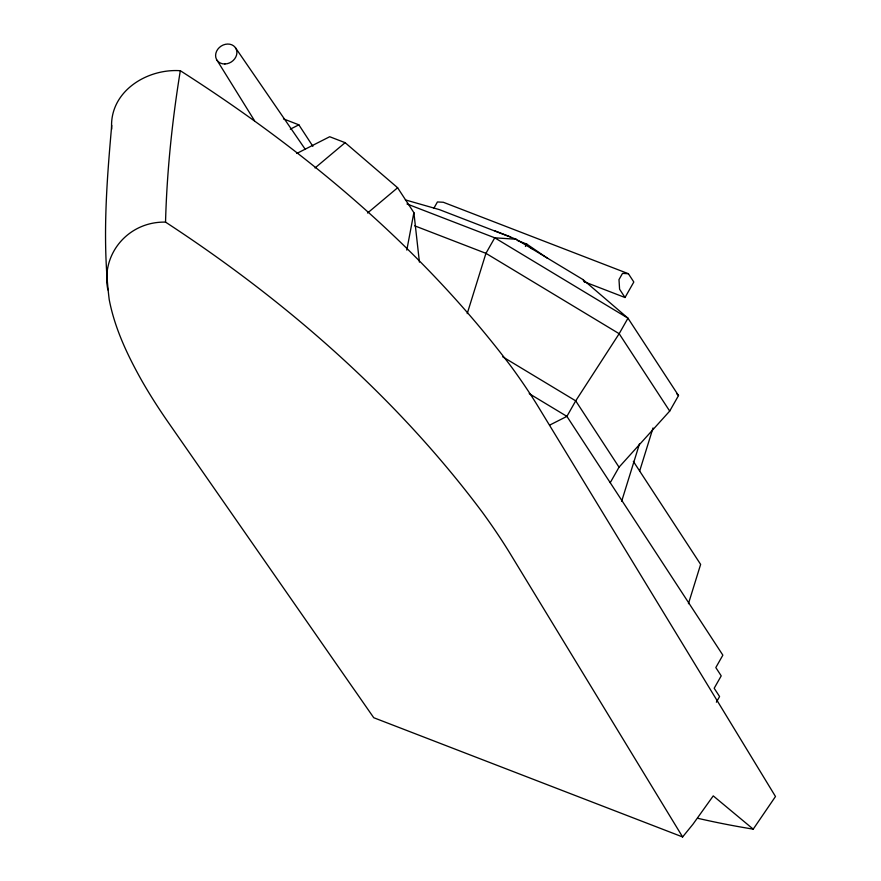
<?xml version="1.0" encoding="UTF-8"?>
<svg xmlns="http://www.w3.org/2000/svg" width="881" height="881" viewBox="0 0 881 881"><rect width="100%" height="100%" fill="white"/><g stroke="black" fill="none" stroke-linecap="round" stroke-linejoin="round"><path stroke-width="1.32" d="M111.7 129.144C108.892 91.943 146.543 68.388 180.319 70.711C305.2 150.442 421.074 247.473 510.793 366.055A994.484 275.786 29.6 0 1 538.687 407.463L775.489 796.512L753.222 829.142A958.264 810.641 -33.2 0 1 697.675 818.273M111.722 125.344C106.546 183.16 102.163 241.669 109.2 299.507C114.717 328.393 127.525 355.274 141.841 380.757A1074.402 297.943 29.6 0 0 167.544 421.316L373.742 717.718L682.61 836.95L692.973 824.22L713.247 795.884L753.222 829.142M406.802 250.105L413.883 212.629L397.628 187.752L345.132 142.678L329.703 136.731L296.776 153.448M467.216 313.614L485.938 253.332L494.748 237.815L516.101 239.236L582.98 279.574L627.977 318.184L678.524 395.569L669.703 411.086L619.035 467.183L610.225 482.7M621.667 501.245L639.573 443.584M639.606 471.203L653.03 427.957M688.435 603.716L700.637 564.402L633.34 461.358M433.915 208.158L437.439 201.947L443.33 202.267L628.406 273.716L633.824 282.008L625.014 297.514L584.147 281.744M525.428 246.449L526.772 244.092L547.608 258.331M716.385 702.201L719.59 696.552L714.172 688.27L721.22 675.859L715.812 667.567L722.861 655.156L566.901 416.372L529.228 393.642M315.046 167.941L345.132 142.678M367.553 213.015L397.628 187.752M290.323 129.155L298.857 124.827L312.887 146.301M549.821 425.038L566.901 416.372L575.711 400.855L619.167 333.701L627.977 318.184L494.748 237.815L406.978 203.94M682.61 836.95L510.121 553.554A1074.402 297.943 29.6 0 0 482.303 512.18C396.043 396.857 285.785 300.674 165.54 222.122C128.802 221.241 100.665 253.541 107.845 289.849M628.406 273.716L622.515 273.396L618.991 279.596L619.596 289.221L625.014 297.514M405.392 199.91L439.421 209.634L516.101 239.236M283.44 118.869L298.857 124.827M494.913 230.899L510.584 236.945M517.125 240.37L526.772 244.092M414.709 225.833L485.938 253.332L619.167 333.701L669.703 411.086M502.721 356.827L575.711 400.855L619.035 467.183M530.582 247.572L532.531 248.982M676.597 393.609L678.524 395.569M235.458 47.739L305.068 149.043M582.98 279.574L584.488 281.876M217.045 60.293L254.521 120.697M413.883 212.629L419.422 262.12M165.54 222.122A742.815 338.348 -68.9 0 1 180.319 70.711M224.908 63.983A11.145 9.427 -33.2 0 0 236.086 48.807A11.145 9.427 -33.2 0 0 217.772 49.259A11.145 9.427 -33.2 0 0 224.908 63.983"/></g></svg>
